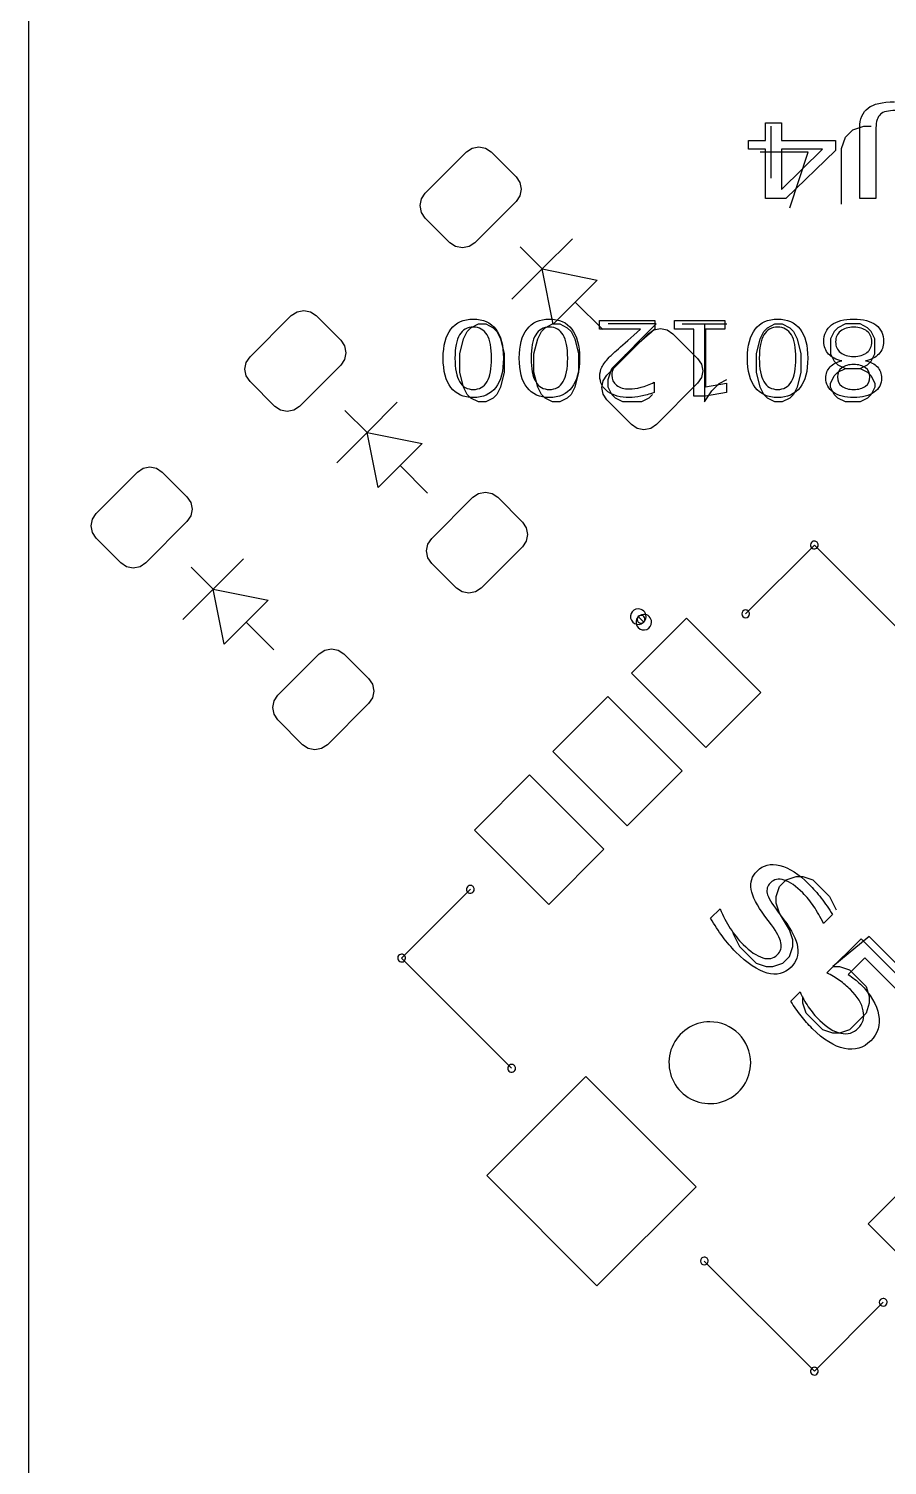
# Model space of a CAD drawing. Header units: millimetres. Extents: x 10 to 287, y 10 to 200.
# Drawn here: x 119.54 to 130.57, y 80.33 to 98.78 of the extents above; entities that cross this region are included whole.
import ezdxf

# ---------------------------------------------------------------- set-up
doc = ezdxf.new("R2010")
doc.units = ezdxf.units.MM
doc.layers.get('0').update_dxf_attribs({"linetype": 'CONTINUOUS'})

msp = doc.modelspace()

# ---------------------------------------------------------------- linework, layer by layer
at = {"color": 2}
msp.add_lwpolyline([(119.5427, 105.2999), (139.8427, 105.2999), (139.8427, 67.8999), (119.5427, 67.8999)], close=True, dxfattribs=at)
at = {"color": 7}
for points in [[(129.26965, 96.59752), (129.00802, 96.59752), (129.00802, 97.23097), (128.78862, 97.23097), (128.78862, 97.34034), (129.00802, 97.34034), (129.00802, 97.5695), (129.21506, 97.5695), (129.21506, 97.34034), (129.90931, 97.34034), (129.90931, 97.21339)], [(125.1665, 97.1935), (125.2395, 97.2423), (125.3256, 97.2594), (125.4117, 97.2423), (125.4847, 97.1935), (125.8029, 96.8753), (125.8516, 96.8023), (125.8688, 96.7162), (125.8516, 96.6301), (125.8029, 96.5571), (125.2725, 96.0268), (125.1995, 95.978), (125.1134, 95.9609), (125.0273, 95.978), (124.9543, 96.0268), (124.6361, 96.345), (124.5874, 96.418), (124.5702, 96.5041), (124.5874, 96.5902), (124.6361, 96.6632)], [(125.1665, 97.1935), (125.2395, 97.2423), (125.3256, 97.2594), (125.4117, 97.2423), (125.4847, 97.1935), (125.8029, 96.8753), (125.8516, 96.8023), (125.8688, 96.7162), (125.8516, 96.6301), (125.8029, 96.5571), (125.2725, 96.0268), (125.1995, 95.978), (125.1134, 95.9609), (125.0273, 95.978), (124.9543, 96.0268), (124.6361, 96.345), (124.5874, 96.418), (124.5702, 96.5041), (124.5874, 96.5902), (124.6361, 96.6632)], [(125.1665, 97.1935), (125.2395, 97.2423), (125.3256, 97.2594), (125.4117, 97.2423), (125.4847, 97.1935), (125.8029, 96.8753), (125.8516, 96.8023), (125.8688, 96.7162), (125.8516, 96.6301), (125.8029, 96.5571), (125.2725, 96.0268), (125.1995, 95.978), (125.1134, 95.9609), (125.0273, 95.978), (124.9543, 96.0268), (124.6361, 96.345), (124.5874, 96.418), (124.5702, 96.5041), (124.5874, 96.5902), (124.6361, 96.6632)], [(129.21505, 96.7121), (129.74037, 97.23097), (129.21505, 97.23097)], [(122.9165, 95.0935), (122.9895, 95.1423), (123.0756, 95.1594), (123.1617, 95.1423), (123.2347, 95.0935), (123.5529, 94.7753), (123.6016, 94.7023), (123.6188, 94.6162), (123.6016, 94.5301), (123.5529, 94.4571), (123.0225, 93.9268), (122.9495, 93.878), (122.8634, 93.8609), (122.7773, 93.878), (122.7043, 93.9268), (122.3861, 94.245), (122.3374, 94.318), (122.3202, 94.4041), (122.3374, 94.4902), (122.3861, 94.5632)], [(122.9165, 95.0935), (122.9895, 95.1423), (123.0756, 95.1594), (123.1617, 95.1423), (123.2347, 95.0935), (123.5529, 94.7753), (123.6016, 94.7023), (123.6188, 94.6162), (123.6016, 94.5301), (123.5529, 94.4571), (123.0225, 93.9268), (122.9495, 93.878), (122.8634, 93.8609), (122.7773, 93.878), (122.7043, 93.9268), (122.3861, 94.245), (122.3374, 94.318), (122.3202, 94.4041), (122.3374, 94.4902), (122.3861, 94.5632)], [(122.9165, 95.0935), (122.9895, 95.1423), (123.0756, 95.1594), (123.1617, 95.1423), (123.2347, 95.0935), (123.5529, 94.7753), (123.6016, 94.7023), (123.6188, 94.6162), (123.6016, 94.5301), (123.5529, 94.4571), (123.0225, 93.9268), (122.9495, 93.878), (122.8634, 93.8609), (122.7773, 93.878), (122.7043, 93.9268), (122.3861, 94.245), (122.3374, 94.318), (122.3202, 94.4041), (122.3374, 94.4902), (122.3861, 94.5632)], [(128.48434, 94.91883), (128.23681, 94.91883), (128.23681, 94.17731), (128.50609, 94.22421), (128.50609, 94.10443), (128.23831, 94.05753), (128.08679, 94.05753), (128.08679, 94.91884), (127.83925, 94.91884), (127.83925, 95.02951), (128.48434, 95.02951)], [(125.4146, 93.9847), (125.3194, 93.9847), (125.2242, 94.0324), (125.1765, 94.08), (125.1289, 94.1752), (125.0813, 94.3657), (125.0813, 94.6038), (125.1289, 94.7943), (125.1765, 94.8895), (125.2242, 94.9371), (125.3194, 94.9847), (125.4146, 94.9847), (125.5099, 94.9371), (125.5575, 94.8895), (125.6051, 94.7943), (125.6527, 94.6038), (125.6527, 94.3657), (125.6051, 94.1752), (125.5575, 94.08), (125.5099, 94.0324)], [(126.367, 93.9847), (126.2718, 93.9847), (126.1765, 94.0324), (126.1289, 94.08), (126.0813, 94.1752), (126.0337, 94.3657), (126.0337, 94.6038), (126.0813, 94.7943), (126.1289, 94.8895), (126.1765, 94.9371), (126.2718, 94.9847), (126.367, 94.9847), (126.4622, 94.9371), (126.5099, 94.8895), (126.5575, 94.7943), (126.6051, 94.6038), (126.6051, 94.3657), (126.5575, 94.1752), (126.5099, 94.08), (126.4622, 94.0324)], [(127.4999, 94.8601), (127.5729, 94.9088), (127.659, 94.926), (127.7451, 94.9088), (127.8181, 94.8601), (128.1363, 94.5419), (128.1851, 94.4689), (128.2022, 94.3828), (128.1851, 94.2967), (128.1363, 94.2237), (127.606, 93.6933), (127.533, 93.6446), (127.4469, 93.6274), (127.3608, 93.6446), (127.2878, 93.6933), (126.9696, 94.0115), (126.9208, 94.0845), (126.9037, 94.1706), (126.9208, 94.2567), (126.9696, 94.3297)], [(127.4999, 94.8601), (127.5729, 94.9088), (127.659, 94.926), (127.7451, 94.9088), (127.8181, 94.8601), (128.1363, 94.5419), (128.1851, 94.4689), (128.2022, 94.3828), (128.1851, 94.2967), (128.1363, 94.2237), (127.606, 93.6933), (127.533, 93.6446), (127.4469, 93.6274), (127.3608, 93.6446), (127.2878, 93.6933), (126.9696, 94.0115), (126.9208, 94.0845), (126.9037, 94.1706), (126.9208, 94.2567), (126.9696, 94.3297)], [(127.4999, 94.8601), (127.5729, 94.9088), (127.659, 94.926), (127.7451, 94.9088), (127.8181, 94.8601), (128.1363, 94.5419), (128.1851, 94.4689), (128.2022, 94.3828), (128.1851, 94.2967), (128.1363, 94.2237), (127.606, 93.6933), (127.533, 93.6446), (127.4469, 93.6274), (127.3608, 93.6446), (127.2878, 93.6933), (126.9696, 94.0115), (126.9208, 94.0845), (126.9037, 94.1706), (126.9208, 94.2567), (126.9696, 94.3297)], [(129.2242, 93.9847), (129.1289, 93.9847), (129.0337, 94.0324), (128.9861, 94.08), (128.9384, 94.1752), (128.8908, 94.3657), (128.8908, 94.6038), (128.9384, 94.7943), (128.9861, 94.8895), (129.0337, 94.9371), (129.1289, 94.9847), (129.2242, 94.9847), (129.3194, 94.9371), (129.367, 94.8895), (129.4146, 94.7943), (129.4622, 94.6038), (129.4622, 94.3657), (129.4146, 94.1752), (129.367, 94.08), (129.3194, 94.0324)], [(130.14132, 94.56794)], [(130.29285, 94.51194)], [(130.34834, 94.30426)], [(125.25441, 94.14411)], [(126.23179, 94.14411)], [(129.16393, 94.14411)], [(125.25441, 94.03994)], [(126.23179, 94.03994)], [(129.16393, 94.03994)], [(120.9397, 93.0833), (121.0127, 93.1321), (121.0988, 93.1492), (121.1849, 93.1321), (121.2579, 93.0833), (121.5761, 92.7651), (121.6249, 92.6921), (121.642, 92.606), (121.6249, 92.5199), (121.5761, 92.4469), (121.0457, 91.9166), (120.9728, 91.8678), (120.8866, 91.8507), (120.8005, 91.8678), (120.7275, 91.9166), (120.4094, 92.2348), (120.3606, 92.3077), (120.3435, 92.3938), (120.3606, 92.48), (120.4094, 92.5529)], [(120.9397, 93.0833), (121.0127, 93.1321), (121.0988, 93.1492), (121.1849, 93.1321), (121.2579, 93.0833), (121.5761, 92.7651), (121.6249, 92.6921), (121.642, 92.606), (121.6249, 92.5199), (121.5761, 92.4469), (121.0457, 91.9166), (120.9728, 91.8678), (120.8866, 91.8507), (120.8005, 91.8678), (120.7275, 91.9166), (120.4094, 92.2348), (120.3606, 92.3077), (120.3435, 92.3938), (120.3606, 92.48), (120.4094, 92.5529)], [(120.9397, 93.0833), (121.0127, 93.1321), (121.0988, 93.1492), (121.1849, 93.1321), (121.2579, 93.0833), (121.5761, 92.7651), (121.6249, 92.6921), (121.642, 92.606), (121.6249, 92.5199), (121.5761, 92.4469), (121.0457, 91.9166), (120.9728, 91.8678), (120.8866, 91.8507), (120.8005, 91.8678), (120.7275, 91.9166), (120.4094, 92.2348), (120.3606, 92.3077), (120.3435, 92.3938), (120.3606, 92.48), (120.4094, 92.5529)], [(125.2499, 92.7601), (125.3229, 92.8088), (125.409, 92.826), (125.4951, 92.8088), (125.5681, 92.7601), (125.8863, 92.4419), (125.9351, 92.3689), (125.9522, 92.2828), (125.9351, 92.1967), (125.8863, 92.1237), (125.356, 91.5933), (125.283, 91.5446), (125.1969, 91.5274), (125.1108, 91.5446), (125.0378, 91.5933), (124.7196, 91.9115), (124.6708, 91.9845), (124.6537, 92.0706), (124.6708, 92.1567), (124.7196, 92.2297)], [(125.2499, 92.7601), (125.3229, 92.8088), (125.409, 92.826), (125.4951, 92.8088), (125.5681, 92.7601), (125.8863, 92.4419), (125.9351, 92.3689), (125.9522, 92.2828), (125.9351, 92.1967), (125.8863, 92.1237), (125.356, 91.5933), (125.283, 91.5446), (125.1969, 91.5274), (125.1108, 91.5446), (125.0378, 91.5933), (124.7196, 91.9115), (124.6708, 91.9845), (124.6537, 92.0706), (124.6708, 92.1567), (124.7196, 92.2297)], [(125.2499, 92.7601), (125.3229, 92.8088), (125.409, 92.826), (125.4951, 92.8088), (125.5681, 92.7601), (125.8863, 92.4419), (125.9351, 92.3689), (125.9522, 92.2828), (125.9351, 92.1967), (125.8863, 92.1237), (125.356, 91.5933), (125.283, 91.5446), (125.1969, 91.5274), (125.1108, 91.5446), (125.0378, 91.5933), (124.7196, 91.9115), (124.6708, 91.9845), (124.6537, 92.0706), (124.6708, 92.1567), (124.7196, 92.2297)], [(128.7523, 91.2628), (129.6362, 92.1467)], [(129.6362, 92.1967), (129.6362, 92.1967)], [(127.3735, 91.3275)], [(128.7523, 91.3128)], [(128.2397, 89.5481), (127.2851, 90.5027), (127.9922, 91.2098), (128.9468, 90.2552)], [(128.2397, 89.5481), (127.2851, 90.5027), (127.9922, 91.2098), (128.9468, 90.2552)], [(128.2397, 89.5481), (127.2851, 90.5027), (127.9922, 91.2098), (128.9468, 90.2552)], [(127.4442, 91.2568)], [(123.2731, 90.7498), (123.3461, 90.7986), (123.4322, 90.8157), (123.5183, 90.7986), (123.5913, 90.7498), (123.9095, 90.4316), (123.9583, 90.3586), (123.9754, 90.2725), (123.9583, 90.1864), (123.9095, 90.1134), (123.3792, 89.5831), (123.3062, 89.5343), (123.2201, 89.5172), (123.134, 89.5343), (123.061, 89.5831), (122.7428, 89.9013), (122.694, 89.9743), (122.6769, 90.0604), (122.694, 90.1465), (122.7428, 90.2195)], [(123.2731, 90.7498), (123.3461, 90.7986), (123.4322, 90.8157), (123.5183, 90.7986), (123.5913, 90.7498), (123.9095, 90.4316), (123.9583, 90.3586), (123.9754, 90.2725), (123.9583, 90.1864), (123.9095, 90.1134), (123.3792, 89.5831), (123.3062, 89.5343), (123.2201, 89.5172), (123.134, 89.5343), (123.061, 89.5831), (122.7428, 89.9013), (122.694, 89.9743), (122.6769, 90.0604), (122.694, 90.1465), (122.7428, 90.2195)], [(123.2731, 90.7498), (123.3461, 90.7986), (123.4322, 90.8157), (123.5183, 90.7986), (123.5913, 90.7498), (123.9095, 90.4316), (123.9583, 90.3586), (123.9754, 90.2725), (123.9583, 90.1864), (123.9095, 90.1134), (123.3792, 89.5831), (123.3062, 89.5343), (123.2201, 89.5172), (123.134, 89.5343), (123.061, 89.5831), (122.7428, 89.9013), (122.694, 89.9743), (122.6769, 90.0604), (122.694, 90.1465), (122.7428, 90.2195)], [(127.2321, 88.5405), (126.2775, 89.4951), (126.9846, 90.2022), (127.9392, 89.2476)], [(127.2321, 88.5405), (126.2775, 89.4951), (126.9846, 90.2022), (127.9392, 89.2476)], [(127.2321, 88.5405), (126.2775, 89.4951), (126.9846, 90.2022), (127.9392, 89.2476)], [(126.2244, 87.5328), (125.2698, 88.4874), (125.9769, 89.1945), (126.9315, 88.24)], [(126.2244, 87.5328), (125.2698, 88.4874), (125.9769, 89.1945), (126.9315, 88.24)], [(126.2244, 87.5328), (125.2698, 88.4874), (125.9769, 89.1945), (126.9315, 88.24)], [(125.2168, 87.7773)], [(129.868391, 87.401986)], [(124.3329, 86.8934), (124.3329, 86.8934)], [(128.2927, 86.0249)], [(128.2927, 86.0249)], [(128.2927, 86.0249)], [(128.2927, 86.0249)], [(128.2927, 86.0249)], [(128.2927, 86.0249)], [(125.7471, 85.4792)], [(126.8431, 82.6361), (125.4289, 84.0503), (126.7017, 85.3231), (128.1159, 83.9089)], [(126.8431, 82.6361), (125.4289, 84.0503), (126.7017, 85.3231), (128.1159, 83.9089)], [(126.8431, 82.6361), (125.4289, 84.0503), (126.7017, 85.3231), (128.1159, 83.9089)], [(131.2802, 82.477), (130.3256, 83.4316), (131.0328, 84.1387), (131.9873, 83.1841)], [(131.2802, 82.477), (130.3256, 83.4316), (131.0328, 84.1387), (131.9873, 83.1841)], [(131.2802, 82.477), (130.3256, 83.4316), (131.0328, 84.1387), (131.9873, 83.1841)], [(128.222, 83.0043)], [(130.5201, 82.474)], [(129.6362, 81.5401), (130.5201, 82.424)], [(129.6362, 81.5901), (129.6362, 81.5901)]]:
    msp.add_lwpolyline(points, close=True, dxfattribs=at)
for points in [[(129.0813, 96.8581), (129.0813, 97.5247)], [(129.9861, 96.5247), (129.9861, 97.239), (130.0337, 97.3819), (130.1289, 97.4771), (130.2718, 97.5247), (130.367, 97.5247)], [(130.42742, 96.59752), (130.21935, 96.59752), (130.21935, 97.5018)], [(130.42745, 97.50181), (130.42742, 96.59752)], [(129.3194, 96.4771), (129.5575, 97.1914), (128.9384, 97.1914)], [(125.8559, 95.9737), (126.1387, 95.6909), (125.7498, 95.302)], [(126.1387, 95.6909), (126.5276, 96.0798)], [(126.1387, 95.6909), (126.8458, 95.5495)], [(126.2802, 94.9838), (126.1387, 95.6909)], [(126.8458, 95.5495), (126.2802, 94.9838)], [(126.563, 95.2666), (126.9165, 94.9131)], [(127.4027, 94.91883), (126.87388, 94.91883), (126.87388, 95.0295), (127.58497, 95.0295), (127.58497, 94.91883)], [(127.5575, 94.08), (127.5099, 94.0324), (127.4146, 93.9847), (127.1765, 93.9847), (127.0813, 94.0324), (127.0337, 94.08), (126.9861, 94.1752), (126.9861, 94.2704), (127.0337, 94.4133), (127.6051, 94.9847), (126.9861, 94.9847)], [(127.40283, 94.91883), (127.4027, 94.91883)], [(127.9384, 94.9847), (128.5099, 94.9847)], [(128.2242, 94.9847), (128.2242, 93.9847), (128.3194, 94.1276), (128.4146, 94.2228), (128.5099, 94.2704)], [(130.2242, 94.4133), (130.3194, 94.3657), (130.367, 94.3181), (130.4146, 94.2228), (130.4146, 94.1752), (130.367, 94.08), (130.3194, 94.0324), (130.2242, 93.9847), (130.0337, 93.9847), (129.9384, 94.0324), (129.8908, 94.08), (129.8432, 94.1752), (129.8432, 94.2228), (129.8908, 94.3181), (129.9384, 94.3657), (130.0337, 94.4133), (130.2242, 94.4133), (130.3194, 94.4609), (130.367, 94.5085), (130.4146, 94.6038), (130.4146, 94.7943), (130.367, 94.8895), (130.3194, 94.9371), (130.2242, 94.9847), (130.0337, 94.9847), (129.9384, 94.9371), (129.8908, 94.8895), (129.8432, 94.7943), (129.8432, 94.6038), (129.8908, 94.5085), (129.9384, 94.4609), (130.0337, 94.4133)], [(127.57751, 94.23726), (127.57751, 94.10446)], [(123.8887, 93.5909), (124.2776, 93.9798)], [(123.6059, 93.8737), (123.8887, 93.5909), (123.4998, 93.202)], [(123.8887, 93.5909), (124.5958, 93.4495)], [(124.0302, 92.8838), (123.8887, 93.5909)], [(124.5958, 93.4495), (124.0302, 92.8838)], [(124.313, 93.1666), (124.6665, 92.8131)], [(129.6362, 92.1467), (131.0504, 90.7325)], [(131.0504, 90.7325), (129.6362, 92.1467)], [(121.6291, 91.8635), (121.912, 91.5807), (121.523, 91.1918)], [(121.912, 91.5807), (122.3009, 91.9696)], [(121.912, 91.5807), (122.6191, 91.4393)], [(122.0534, 90.8736), (121.912, 91.5807)], [(122.6191, 91.4393), (122.0534, 90.8736)], [(122.3362, 91.1564), (122.6898, 90.8029)], [(127.3735, 91.2275), (127.4442, 91.1568)], [(128.5887, 87.1643), (128.6742, 86.9932), (128.888, 86.7794), (129.0163, 86.7367), (129.1018, 86.7367), (129.2301, 86.7794), (129.3156, 86.8649), (129.3584, 86.9932), (129.3584, 87.0788), (129.3156, 87.2071), (129.1873, 87.4209), (129.1446, 87.5492), (129.1446, 87.6347), (129.1873, 87.763), (129.2729, 87.8485), (129.4012, 87.8913), (129.4867, 87.8913), (129.615, 87.8485), (129.8288, 87.6347), (129.9143, 87.4636)], [(124.3329, 86.8434), (125.2168, 87.7273)], [(125.2168, 87.7273), (124.3329, 86.8434)], [(128.303401, 87.355621), (128.425009, 87.477229)], [(129.16202, 87.447736), (129.244383, 87.336098)], [(129.085178, 87.270768), (129.001379, 87.382569)], [(129.86849, 87.401958), (129.753317, 87.286784)], [(130.7696, 86.6939), (130.342, 87.1215), (129.8716, 86.7367), (129.9571, 86.7367), (130.0854, 86.6939), (130.2992, 86.4801), (130.342, 86.3518), (130.342, 86.2663), (130.2992, 86.138), (130.0854, 85.9242), (129.9571, 85.8814), (129.8716, 85.8814), (129.7433, 85.9242), (129.5295, 86.138), (129.4867, 86.2663), (129.4867, 86.3518)], [(129.796839, 86.654327), (130.235055, 87.092669)], [(130.235055, 87.092669), (130.865589, 86.462135), (130.766205, 86.362751), (130.28277, 86.846186), (130.068792, 86.632208)], [(124.3329, 86.8434), (125.7471, 85.4292)], [(125.7471, 85.4292), (124.3329, 86.8434)], [(129.332892, 86.290562), (129.451573, 86.409243)], [(128.222, 82.9543), (129.6362, 81.5401)], [(129.6362, 81.5401), (128.222, 82.9543)]]:
    msp.add_lwpolyline(points, dxfattribs=at)
for points in [[(130.21935, 97.5018), (130.21935, 97.61898), (130.254713, 97.704047), (130.32544, 97.757)], [(130.32544, 97.757), (130.395487, 97.809933), (130.50845, 97.8364), (130.66433, 97.8364)], [(130.48405, 97.67693), (130.446317, 97.644397), (130.42745, 97.586023), (130.42745, 97.50181)], [(130.67873, 97.72573), (130.58671, 97.72573), (130.521817, 97.709463), (130.48405, 97.67693)], [(124.96712, 94.91948), (125.03312, 95.005413), (125.128883, 95.04838), (125.25441, 95.04838)], [(125.25441, 95.04838), (125.37993, 95.04838), (125.475943, 95.005413), (125.54245, 94.91948)], [(125.9445, 94.91948), (126.0105, 95.005413), (126.106263, 95.04838), (126.23179, 95.04838)], [(126.23179, 95.04838), (126.35731, 95.04838), (126.453323, 95.005413), (126.51983, 94.91948)], [(128.87664, 94.91948), (128.94264, 95.005413), (129.038403, 95.04838), (129.16393, 95.04838)], [(129.16393, 95.04838), (129.28945, 95.04838), (129.385463, 95.005413), (129.45197, 94.91948)], [(129.85704, 94.97288), (129.92304, 95.023213), (130.017803, 95.04838), (130.14133, 95.04838)], [(130.14133, 95.04838), (130.26485, 95.04838), (130.359863, 95.023213), (130.42637, 94.97288)], [(124.86732, 94.54449), (124.86732, 94.708117), (124.900587, 94.833113), (124.96712, 94.91948)], [(125.07814, 94.84461), (125.038607, 94.77777), (125.01884, 94.67773), (125.01884, 94.54449)], [(125.25441, 94.94421), (125.175897, 94.94421), (125.11714, 94.91101), (125.07814, 94.84461)], [(125.43068, 94.84461), (125.391147, 94.91101), (125.33239, 94.94421), (125.25441, 94.94421)], [(125.48918, 94.54449), (125.48918, 94.67773), (125.46968, 94.77777), (125.43068, 94.84461)], [(125.54245, 94.91948), (125.60845, 94.833113), (125.64145, 94.708117), (125.64145, 94.54449)], [(125.8447, 94.54449), (125.8447, 94.708117), (125.877967, 94.833113), (125.9445, 94.91948)], [(126.05552, 94.84461), (126.015987, 94.77777), (125.99622, 94.67773), (125.99622, 94.54449)], [(126.23179, 94.94421), (126.153277, 94.94421), (126.09452, 94.91101), (126.05552, 94.84461)], [(126.40806, 94.84461), (126.368593, 94.91101), (126.309837, 94.94421), (126.23179, 94.94421)], [(126.46656, 94.54449), (126.46656, 94.67773), (126.44706, 94.77777), (126.40806, 94.84461)], [(126.51983, 94.91948), (126.58583, 94.833113), (126.61883, 94.708117), (126.61883, 94.54449)], [(127.11929, 94.66688), (127.186297, 94.726747), (127.28081, 94.81073), (127.40283, 94.91883)], [(127.58497, 94.91883), (127.527437, 94.867163), (127.449177, 94.797937), (127.35019, 94.71115)], [(128.77684, 94.54449), (128.77684, 94.708117), (128.810107, 94.833113), (128.87664, 94.91948)], [(128.98766, 94.84461), (128.948127, 94.77777), (128.92836, 94.67773), (128.92836, 94.54449)], [(129.16393, 94.94421), (129.085417, 94.94421), (129.02666, 94.91101), (128.98766, 94.84461)], [(129.3402, 94.84461), (129.300733, 94.91101), (129.241977, 94.94421), (129.16393, 94.94421)], [(129.3987, 94.54449), (129.3987, 94.67773), (129.3792, 94.77777), (129.3402, 94.84461)], [(129.45197, 94.91948), (129.51797, 94.833113), (129.55097, 94.708117), (129.55097, 94.54449)], [(129.75724, 94.75609), (129.75724, 94.85027), (129.790507, 94.922533), (129.85704, 94.97288)], [(129.97105, 94.89408), (129.929517, 94.860213), (129.90875, 94.814207), (129.90875, 94.75606)], [(130.14132, 94.94418), (130.069313, 94.94418), (130.012557, 94.92748), (129.97105, 94.89408)], [(130.31159, 94.89408), (130.270057, 94.92748), (130.2133, 94.94418), (130.14132, 94.94418)], [(130.37309, 94.75606), (130.37309, 94.81466), (130.35259, 94.860667), (130.31159, 94.89408)], [(130.42637, 94.97288), (130.49237, 94.922547), (130.52537, 94.850283), (130.52537, 94.75609)], [(127.00002, 94.55751), (127.012553, 94.57011), (127.05231, 94.606567), (127.11929, 94.66688)], [(127.35019, 94.71115), (127.250677, 94.623917), (127.188167, 94.567713), (127.16266, 94.54254)], [(129.81874, 94.59854), (129.77774, 94.64154), (129.75724, 94.694057), (129.75724, 94.75609)], [(129.90875, 94.75606), (129.90875, 94.69746), (129.929517, 94.651453), (129.97105, 94.61804)], [(129.97105, 94.61804), (130.01205, 94.58464), (130.068807, 94.56794), (130.14132, 94.56794)], [(130.14132, 94.56794), (130.213327, 94.56794), (130.270083, 94.58464), (130.31159, 94.61804)], [(130.31159, 94.61804), (130.35259, 94.65144), (130.37309, 94.697447), (130.37309, 94.75606)], [(130.52537, 94.75609), (130.52537, 94.694023), (130.50487, 94.641507), (130.46387, 94.59854)], [(124.96712, 94.1695), (124.900587, 94.255433), (124.86732, 94.38043), (124.86732, 94.54449)], [(125.01884, 94.54449), (125.01884, 94.41081), (125.038607, 94.31077), (125.07814, 94.24437)], [(125.43068, 94.24437), (125.46968, 94.31077), (125.48918, 94.41081), (125.48918, 94.54449)], [(125.64145, 94.54449), (125.64145, 94.38043), (125.60845, 94.255433), (125.54245, 94.1695)], [(125.9445, 94.1695), (125.877967, 94.255433), (125.8447, 94.38043), (125.8447, 94.54449)], [(125.99622, 94.54449), (125.99622, 94.41081), (126.015987, 94.31077), (126.05552, 94.24437)], [(126.40806, 94.24437), (126.44706, 94.31077), (126.46656, 94.41081), (126.46656, 94.54449)], [(126.61883, 94.54449), (126.61883, 94.38043), (126.58583, 94.255433), (126.51983, 94.1695)], [(126.90622, 94.43121), (126.92322, 94.46681), (126.954487, 94.50891), (127.00002, 94.55751)], [(127.16266, 94.54254), (127.114127, 94.495207), (127.080373, 94.455277), (127.0614, 94.42275)], [(128.87664, 94.1695), (128.810107, 94.255433), (128.77684, 94.38043), (128.77684, 94.54449)], [(128.92836, 94.54449), (128.92836, 94.41081), (128.948127, 94.31077), (128.98766, 94.24437)], [(129.3402, 94.24437), (129.3792, 94.31077), (129.3987, 94.41081), (129.3987, 94.54449)], [(129.55097, 94.54449), (129.55097, 94.38043), (129.51797, 94.255433), (129.45197, 94.1695)], [(129.78344, 94.29187), (129.78344, 94.347403), (129.801707, 94.394493), (129.83824, 94.43314)], [(129.98901, 94.51194), (129.916003, 94.526673), (129.859247, 94.55554), (129.81874, 94.59854)], [(129.83824, 94.43314), (129.87424, 94.47174), (129.924497, 94.498007), (129.98901, 94.51194)], [(130.14132, 94.4644), (130.07632, 94.4644), (130.025563, 94.4503), (129.98905, 94.4221)], [(130.29434, 94.4221), (130.257807, 94.4503), (130.2068, 94.4644), (130.14132, 94.4644)], [(130.29284, 94.51194), (130.35784, 94.498073), (130.408597, 94.471807), (130.44511, 94.43314)], [(130.46387, 94.59854), (130.42287, 94.555607), (130.365863, 94.52674), (130.29285, 94.51194)], [(130.44511, 94.43314), (130.48111, 94.39454), (130.49911, 94.34745), (130.49911, 94.29187)], [(126.87992, 94.31728), (126.87992, 94.357213), (126.888687, 94.39519), (126.90622, 94.43121)], [(126.98343, 94.11546), (126.914423, 94.165793), (126.87992, 94.233067), (126.87992, 94.31728)], [(127.0614, 94.42275), (127.041933, 94.38975), (127.0322, 94.357417), (127.0322, 94.32575)], [(127.0322, 94.32575), (127.0322, 94.274083), (127.0532, 94.231987), (127.0952, 94.19946)], [(129.87874, 94.10763), (129.815207, 94.152763), (129.78344, 94.214177), (129.78344, 94.29187)], [(129.98905, 94.4221), (129.95205, 94.3939), (129.93355, 94.35462), (129.93355, 94.30426)], [(129.93355, 94.30426), (129.93355, 94.253927), (129.95205, 94.214647), (129.98905, 94.18642)], [(130.34834, 94.30426), (130.34834, 94.354593), (130.33034, 94.393873), (130.29434, 94.4221)], [(130.29434, 94.18642), (130.33034, 94.21462), (130.34834, 94.2539), (130.34834, 94.30426)], [(130.49911, 94.29187), (130.49911, 94.214183), (130.467343, 94.15277), (130.40381, 94.10763)], [(125.25441, 94.03994), (125.128897, 94.03994), (125.033133, 94.083127), (124.96712, 94.1695)], [(125.07814, 94.24437), (125.11714, 94.17753), (125.175897, 94.14411), (125.25441, 94.14411)], [(125.25441, 94.14411), (125.332423, 94.14411), (125.39118, 94.17753), (125.43068, 94.24437)], [(125.54245, 94.1695), (125.475917, 94.083127), (125.379903, 94.03994), (125.25441, 94.03994)], [(126.23179, 94.03994), (126.106277, 94.03994), (126.010513, 94.083127), (125.9445, 94.1695)], [(126.05552, 94.24437), (126.09452, 94.17753), (126.153277, 94.14411), (126.23179, 94.14411)], [(126.23179, 94.14411), (126.309803, 94.14411), (126.36856, 94.17753), (126.40806, 94.24437)], [(126.51983, 94.1695), (126.453297, 94.083127), (126.357283, 94.03994), (126.23179, 94.03994)], [(127.26097, 94.03996), (127.14495, 94.03996), (127.052437, 94.065127), (126.98343, 94.11546)], [(127.0952, 94.19946), (127.136733, 94.166927), (127.19099, 94.15066), (127.25797, 94.15066)], [(127.25797, 94.15066), (127.305503, 94.15066), (127.35576, 94.157827), (127.40874, 94.17216)], [(127.57751, 94.10446), (127.51651, 94.083193), (127.459503, 94.067127), (127.40649, 94.05626)], [(127.40874, 94.17216), (127.461273, 94.186493), (127.51753, 94.208193), (127.57751, 94.23726)], [(129.16393, 94.03994), (129.038417, 94.03994), (128.942653, 94.083127), (128.87664, 94.1695)], [(128.98766, 94.24437), (129.02666, 94.17753), (129.085417, 94.14411), (129.16393, 94.14411)], [(129.16393, 94.14411), (129.241943, 94.14411), (129.3007, 94.17753), (129.3402, 94.24437)], [(129.45197, 94.1695), (129.385437, 94.083127), (129.289423, 94.03994), (129.16393, 94.03994)], [(130.14127, 94.03993), (130.029757, 94.03993), (129.942247, 94.062497), (129.87874, 94.10763)], [(129.98905, 94.18642), (130.025583, 94.15822), (130.07634, 94.14412), (130.14132, 94.14412)], [(130.40381, 94.10763), (130.33981, 94.062497), (130.252297, 94.03993), (130.14127, 94.03993)], [(130.14132, 94.14412), (130.206853, 94.14412), (130.25786, 94.15822), (130.29434, 94.18642)], [(127.40649, 94.05626), (127.35349, 94.045393), (127.304983, 94.03996), (127.26097, 94.03996)], [(129.590006, 92.165834), (129.582267, 92.14715), (129.586545, 92.125645), (129.600845, 92.111345)], [(129.590006, 92.165834), (129.582267, 92.14715), (129.586545, 92.125645), (129.600845, 92.111345)], [(129.6362, 92.1967), (129.615977, 92.1967), (129.597745, 92.184518), (129.590006, 92.165834)], [(129.6362, 92.1967), (129.615977, 92.1967), (129.597745, 92.184518), (129.590006, 92.165834)], [(129.600845, 92.111345), (129.615145, 92.097045), (129.63665, 92.092767), (129.655334, 92.100506)], [(129.600845, 92.111345), (129.615145, 92.097045), (129.63665, 92.092767), (129.655334, 92.100506)], [(129.671555, 92.182055), (129.662179, 92.191432), (129.649461, 92.1967), (129.6362, 92.1967)], [(129.671555, 92.182055), (129.662179, 92.191432), (129.649461, 92.1967), (129.6362, 92.1967)], [(129.655334, 92.100506), (129.674018, 92.108245), (129.6862, 92.126477), (129.6862, 92.1467)], [(129.655334, 92.100506), (129.674018, 92.108245), (129.6862, 92.126477), (129.6862, 92.1467)], [(129.6862, 92.1467), (129.6862, 92.159961), (129.680932, 92.172679), (129.671555, 92.182055)], [(129.6862, 92.1467), (129.6862, 92.159961), (129.680932, 92.172679), (129.671555, 92.182055)], [(127.3735, 91.3275), (127.333054, 91.3275), (127.29659, 91.303136), (127.281112, 91.265768)], [(127.444211, 91.298211), (127.425457, 91.316964), (127.400022, 91.3275), (127.3735, 91.3275)], [(127.4735, 91.2275), (127.4735, 91.254022), (127.462964, 91.279457), (127.444211, 91.298211)], [(128.7523, 91.3128), (128.724686, 91.3128), (128.7023, 91.290414), (128.7023, 91.2628)], [(128.787655, 91.298155), (128.778279, 91.307532), (128.765561, 91.3128), (128.7523, 91.3128)], [(128.8023, 91.2628), (128.8023, 91.276061), (128.797032, 91.288779), (128.787655, 91.298155)], [(127.281112, 91.265768), (127.265634, 91.228401), (127.27419, 91.185389), (127.302789, 91.156789)], [(127.302789, 91.156789), (127.331389, 91.12819), (127.374401, 91.119634), (127.411768, 91.135112)], [(127.351812, 91.195068), (127.336334, 91.157701), (127.34489, 91.114689), (127.373489, 91.086089)], [(127.4442, 91.2568), (127.403754, 91.2568), (127.36729, 91.232436), (127.351812, 91.195068)], [(127.3735, 91.2275), (127.354551, 91.207881), (127.354822, 91.176696), (127.374109, 91.157409)], [(127.422125, 91.241135), (127.404644, 91.245711), (127.386054, 91.240498), (127.3735, 91.2275)], [(127.374109, 91.157409), (127.393396, 91.138122), (127.424581, 91.137851), (127.4442, 91.1568)], [(127.411768, 91.135112), (127.449136, 91.15059), (127.4735, 91.187054), (127.4735, 91.2275)], [(127.457835, 91.205425), (127.453259, 91.222907), (127.439607, 91.236559), (127.422125, 91.241135)], [(127.514911, 91.227511), (127.496157, 91.246264), (127.470722, 91.2568), (127.4442, 91.2568)], [(127.4442, 91.1568), (127.457198, 91.169354), (127.462411, 91.187944), (127.457835, 91.205425)], [(127.482468, 91.064412), (127.519836, 91.07989), (127.5442, 91.116354), (127.5442, 91.1568)], [(127.5442, 91.1568), (127.5442, 91.183322), (127.533664, 91.208757), (127.514911, 91.227511)], [(128.7023, 91.2628), (128.7023, 91.235186), (128.724686, 91.2128), (128.7523, 91.2128)], [(128.7523, 91.2128), (128.779914, 91.2128), (128.8023, 91.235186), (128.8023, 91.2628)], [(127.373489, 91.086089), (127.402089, 91.05749), (127.445101, 91.048934), (127.482468, 91.064412)], [(128.899598, 87.961421), (128.976772, 88.038595), (129.074416, 88.062554), (129.192531, 88.033298)], [(129.192531, 88.033298), (129.311193, 88.003543), (129.43546, 87.92373), (129.565332, 87.793858)], [(128.82381, 87.725007), (128.807698, 87.815978), (128.83296, 87.894783), (128.899598, 87.961421)], [(129.070513, 87.809386), (129.031905, 87.770778), (129.0183, 87.725919), (129.029699, 87.674809)], [(129.247686, 87.845024), (129.17557, 87.867265), (129.116513, 87.855386), (129.070513, 87.809386)], [(129.487847, 87.679674), (129.400383, 87.767139), (129.320329, 87.822255), (129.247686, 87.845024)], [(129.565332, 87.793858), (129.620991, 87.738199), (129.674008, 87.677781), (129.724382, 87.612605)], [(125.170606, 87.746434), (125.162867, 87.72775), (125.167145, 87.706245), (125.181445, 87.691945)], [(125.2168, 87.7773), (125.196577, 87.7773), (125.178345, 87.765118), (125.170606, 87.746434)], [(125.181445, 87.691945), (125.195745, 87.677645), (125.21725, 87.673367), (125.235934, 87.681106)], [(125.252155, 87.762655), (125.242779, 87.772032), (125.230061, 87.7773), (125.2168, 87.7773)], [(125.235934, 87.681106), (125.254618, 87.688845), (125.2668, 87.707077), (125.2668, 87.7273)], [(125.2668, 87.7273), (125.2668, 87.740561), (125.261532, 87.753279), (125.252155, 87.762655)], [(129.001379, 87.382569), (128.899117, 87.519903), (128.839928, 87.634049), (128.82381, 87.725007)], [(129.029699, 87.674809), (129.04205, 87.62352), (129.086156, 87.547829), (129.16202, 87.447736)], [(129.628717, 87.507267), (129.58516, 87.57185), (129.538203, 87.629319), (129.487847, 87.679674)], [(129.724382, 87.612605), (129.774761, 87.547424), (129.822764, 87.477218), (129.868391, 87.401986)], [(128.425009, 87.477229), (128.463292, 87.385112), (128.506897, 87.300966), (128.555824, 87.224792)], [(129.753317, 87.286784), (129.713808, 87.369191), (129.672275, 87.442685), (129.628717, 87.507267)], [(128.458293, 87.117715), (128.404543, 87.190132), (128.352912, 87.269434), (128.303401, 87.355621)], [(129.206525, 87.040669), (129.195211, 87.100348), (129.154762, 87.177048), (129.085178, 87.270768)], [(129.244383, 87.336098), (129.3474, 87.199518), (129.406035, 87.081636), (129.42029, 86.982452)], [(128.623989, 86.924017), (128.567798, 86.980209), (128.512565, 87.044775), (128.458293, 87.117715)], [(128.555824, 87.224792), (128.604751, 87.148618), (128.659429, 87.080316), (128.719859, 87.019887)], [(124.3329, 86.8934), (124.312677, 86.8934), (124.294445, 86.881218), (124.286706, 86.862534)], [(124.3329, 86.8934), (124.312677, 86.8934), (124.294445, 86.881218), (124.286706, 86.862534)], [(124.368255, 86.878755), (124.358879, 86.888132), (124.346161, 86.8934), (124.3329, 86.8934)], [(124.368255, 86.878755), (124.358879, 86.888132), (124.346161, 86.8934), (124.3329, 86.8934)], [(124.3829, 86.8434), (124.3829, 86.856661), (124.377632, 86.869379), (124.368255, 86.878755)], [(124.3829, 86.8434), (124.3829, 86.856661), (124.377632, 86.869379), (124.368255, 86.878755)], [(129.028185, 86.650777), (128.907671, 86.683987), (128.772939, 86.775067), (128.623989, 86.924017)], [(128.719859, 87.019887), (128.811561, 86.928184), (128.895572, 86.870666), (128.971893, 86.847331)], [(128.971893, 86.847331), (129.048213, 86.823997), (129.110934, 86.83689), (129.160054, 86.88601)], [(129.160054, 86.88601), (129.202952, 86.928908), (129.218442, 86.980461), (129.206525, 87.040669)], [(129.42029, 86.982452), (129.435441, 86.883109), (129.407551, 86.797971), (129.336618, 86.727038)], [(124.286706, 86.862534), (124.278967, 86.84385), (124.283245, 86.822345), (124.297545, 86.808045)], [(124.286706, 86.862534), (124.278967, 86.84385), (124.283245, 86.822345), (124.297545, 86.808045)], [(124.297545, 86.808045), (124.311845, 86.793745), (124.33335, 86.789467), (124.352034, 86.797206)], [(124.297545, 86.808045), (124.311845, 86.793745), (124.33335, 86.789467), (124.352034, 86.797206)], [(124.352034, 86.797206), (124.370718, 86.804945), (124.3829, 86.823177), (124.3829, 86.8434)], [(124.352034, 86.797206), (124.370718, 86.804945), (124.3829, 86.823177), (124.3829, 86.8434)], [(129.336618, 86.727038), (129.252039, 86.642459), (129.149228, 86.617038), (129.028185, 86.650777)], [(129.959976, 86.556668), (129.910573, 86.592023), (129.856194, 86.624576), (129.796839, 86.654327)], [(130.099325, 86.43839), (130.05638, 86.481335), (130.00993, 86.520761), (129.959976, 86.556668)], [(130.068792, 86.632208), (130.097972, 86.614719), (130.125597, 86.595674), (130.151665, 86.575074)], [(130.151665, 86.575074), (130.1783, 86.555039), (130.203284, 86.533355), (130.226619, 86.51002)], [(130.226619, 86.51002), (130.359135, 86.377504), (130.437393, 86.24585), (130.461392, 86.115058)], [(129.451573, 86.409243), (129.480187, 86.342445), (129.515271, 86.278935), (129.556826, 86.218713)], [(130.264011, 86.167356), (130.245923, 86.256343), (130.191028, 86.346688), (130.099325, 86.43839)], [(129.46464, 86.10267), (129.419442, 86.160313), (129.375526, 86.222944), (129.332892, 86.290562)], [(129.556826, 86.218713), (129.598333, 86.158444), (129.647446, 86.09995), (129.704166, 86.043231)], [(130.199918, 85.942638), (130.26072, 86.003439), (130.282084, 86.078345), (130.264011, 86.167356)], [(128.2927, 86.0249), (128.080357, 86.0249), (127.888923, 85.896988), (127.807663, 85.700809)], [(128.2927, 86.0249), (128.080357, 86.0249), (127.888923, 85.896988), (127.807663, 85.700809)], [(128.2927, 86.0249), (128.080357, 86.0249), (127.888923, 85.896988), (127.807663, 85.700809)], [(128.2927, 86.0249), (128.080357, 86.0249), (127.888923, 85.896988), (127.807663, 85.700809)], [(128.2927, 86.0249), (128.080357, 86.0249), (127.888923, 85.896988), (127.807663, 85.700809)], [(128.2927, 86.0249), (128.080357, 86.0249), (127.888923, 85.896988), (127.807663, 85.700809)], [(128.663931, 85.871131), (128.565474, 85.969588), (128.431939, 86.0249), (128.2927, 86.0249)], [(128.663931, 85.871131), (128.565474, 85.969588), (128.431939, 86.0249), (128.2927, 86.0249)], [(128.663931, 85.871131), (128.565474, 85.969588), (128.431939, 86.0249), (128.2927, 86.0249)], [(128.663931, 85.871131), (128.565474, 85.969588), (128.431939, 86.0249), (128.2927, 86.0249)], [(128.663931, 85.871131), (128.565474, 85.969588), (128.431939, 86.0249), (128.2927, 86.0249)], [(128.663931, 85.871131), (128.565474, 85.969588), (128.431939, 86.0249), (128.2927, 86.0249)], [(129.607971, 85.940672), (129.558143, 85.990499), (129.510366, 86.044499), (129.46464, 86.10267)], [(129.704166, 86.043231), (129.795868, 85.951528), (129.886213, 85.896633), (129.9752, 85.878545)], [(130.461392, 86.115058), (130.485387, 85.984272), (130.45178, 85.873275), (130.360573, 85.782068)], [(128.8177, 85.4999), (128.8177, 85.639139), (128.762388, 85.772674), (128.663931, 85.871131)], [(128.8177, 85.4999), (128.8177, 85.639139), (128.762388, 85.772674), (128.663931, 85.871131)], [(128.8177, 85.4999), (128.8177, 85.639139), (128.762388, 85.772674), (128.663931, 85.871131)], [(128.8177, 85.4999), (128.8177, 85.639139), (128.762388, 85.772674), (128.663931, 85.871131)], [(128.8177, 85.4999), (128.8177, 85.639139), (128.762388, 85.772674), (128.663931, 85.871131)], [(128.8177, 85.4999), (128.8177, 85.639139), (128.762388, 85.772674), (128.663931, 85.871131)], [(130.022067, 85.682097), (129.890715, 85.709768), (129.752683, 85.79596), (129.607971, 85.940672)], [(129.9752, 85.878545), (130.064192, 85.860453), (130.139098, 85.881817), (130.199918, 85.942638)], [(130.360573, 85.782068), (130.266641, 85.688136), (130.153806, 85.654812), (130.022067, 85.682097)], [(127.807663, 85.700809), (127.726403, 85.50463), (127.77132, 85.278818), (127.921469, 85.128669)], [(127.807663, 85.700809), (127.726403, 85.50463), (127.77132, 85.278818), (127.921469, 85.128669)], [(127.807663, 85.700809), (127.726403, 85.50463), (127.77132, 85.278818), (127.921469, 85.128669)], [(127.807663, 85.700809), (127.726403, 85.50463), (127.77132, 85.278818), (127.921469, 85.128669)], [(127.807663, 85.700809), (127.726403, 85.50463), (127.77132, 85.278818), (127.921469, 85.128669)], [(127.807663, 85.700809), (127.726403, 85.50463), (127.77132, 85.278818), (127.921469, 85.128669)], [(125.700906, 85.448334), (125.693167, 85.42965), (125.697445, 85.408145), (125.711745, 85.393845)], [(125.7471, 85.4792), (125.726877, 85.4792), (125.708645, 85.467018), (125.700906, 85.448334)], [(125.782455, 85.464555), (125.773079, 85.473932), (125.760361, 85.4792), (125.7471, 85.4792)], [(125.766234, 85.383006), (125.784918, 85.390745), (125.7971, 85.408977), (125.7971, 85.4292)], [(125.7971, 85.4292), (125.7971, 85.442461), (125.791832, 85.455179), (125.782455, 85.464555)], [(128.493609, 85.014863), (128.689788, 85.096123), (128.8177, 85.287557), (128.8177, 85.4999)], [(128.493609, 85.014863), (128.689788, 85.096123), (128.8177, 85.287557), (128.8177, 85.4999)], [(128.493609, 85.014863), (128.689788, 85.096123), (128.8177, 85.287557), (128.8177, 85.4999)], [(128.493609, 85.014863), (128.689788, 85.096123), (128.8177, 85.287557), (128.8177, 85.4999)], [(128.493609, 85.014863), (128.689788, 85.096123), (128.8177, 85.287557), (128.8177, 85.4999)], [(128.493609, 85.014863), (128.689788, 85.096123), (128.8177, 85.287557), (128.8177, 85.4999)], [(125.711745, 85.393845), (125.726045, 85.379545), (125.74755, 85.375267), (125.766234, 85.383006)], [(127.921469, 85.128669), (128.071618, 84.97852), (128.29743, 84.933603), (128.493609, 85.014863)], [(127.921469, 85.128669), (128.071618, 84.97852), (128.29743, 84.933603), (128.493609, 85.014863)], [(127.921469, 85.128669), (128.071618, 84.97852), (128.29743, 84.933603), (128.493609, 85.014863)], [(127.921469, 85.128669), (128.071618, 84.97852), (128.29743, 84.933603), (128.493609, 85.014863)], [(127.921469, 85.128669), (128.071618, 84.97852), (128.29743, 84.933603), (128.493609, 85.014863)], [(127.921469, 85.128669), (128.071618, 84.97852), (128.29743, 84.933603), (128.493609, 85.014863)], [(128.222, 83.0043), (128.194386, 83.0043), (128.172, 82.981914), (128.172, 82.9543)], [(128.257355, 82.989655), (128.247979, 82.999032), (128.235261, 83.0043), (128.222, 83.0043)], [(128.172, 82.9543), (128.172, 82.926686), (128.194386, 82.9043), (128.222, 82.9043)], [(128.222, 82.9043), (128.249614, 82.9043), (128.272, 82.926686), (128.272, 82.9543)], [(128.272, 82.9543), (128.272, 82.967561), (128.266732, 82.980279), (128.257355, 82.989655)], [(130.5201, 82.474), (130.492486, 82.474), (130.4701, 82.451614), (130.4701, 82.424)], [(130.555455, 82.459355), (130.546079, 82.468732), (130.533361, 82.474), (130.5201, 82.474)], [(130.5701, 82.424), (130.5701, 82.437261), (130.564832, 82.449979), (130.555455, 82.459355)], [(130.4701, 82.424), (130.4701, 82.396386), (130.492486, 82.374), (130.5201, 82.374)], [(130.5201, 82.374), (130.547714, 82.374), (130.5701, 82.396386), (130.5701, 82.424)], [(129.590006, 81.559234), (129.582267, 81.54055), (129.586545, 81.519045), (129.600845, 81.504745)], [(129.590006, 81.559234), (129.582267, 81.54055), (129.586545, 81.519045), (129.600845, 81.504745)], [(129.6362, 81.5901), (129.615977, 81.5901), (129.597745, 81.577918), (129.590006, 81.559234)], [(129.6362, 81.5901), (129.615977, 81.5901), (129.597745, 81.577918), (129.590006, 81.559234)], [(129.671555, 81.575455), (129.662179, 81.584832), (129.649461, 81.5901), (129.6362, 81.5901)], [(129.671555, 81.575455), (129.662179, 81.584832), (129.649461, 81.5901), (129.6362, 81.5901)], [(129.655334, 81.493906), (129.674018, 81.501645), (129.6862, 81.519877), (129.6862, 81.5401)], [(129.655334, 81.493906), (129.674018, 81.501645), (129.6862, 81.519877), (129.6862, 81.5401)], [(129.6862, 81.5401), (129.6862, 81.553361), (129.680932, 81.566079), (129.671555, 81.575455)], [(129.6862, 81.5401), (129.6862, 81.553361), (129.680932, 81.566079), (129.671555, 81.575455)], [(129.600845, 81.504745), (129.615145, 81.490445), (129.63665, 81.486167), (129.655334, 81.493906)], [(129.600845, 81.504745), (129.615145, 81.490445), (129.63665, 81.486167), (129.655334, 81.493906)]]:
    msp.add_open_spline(points, degree=3, dxfattribs=at)

doc.saveas('drawing.dxf')
